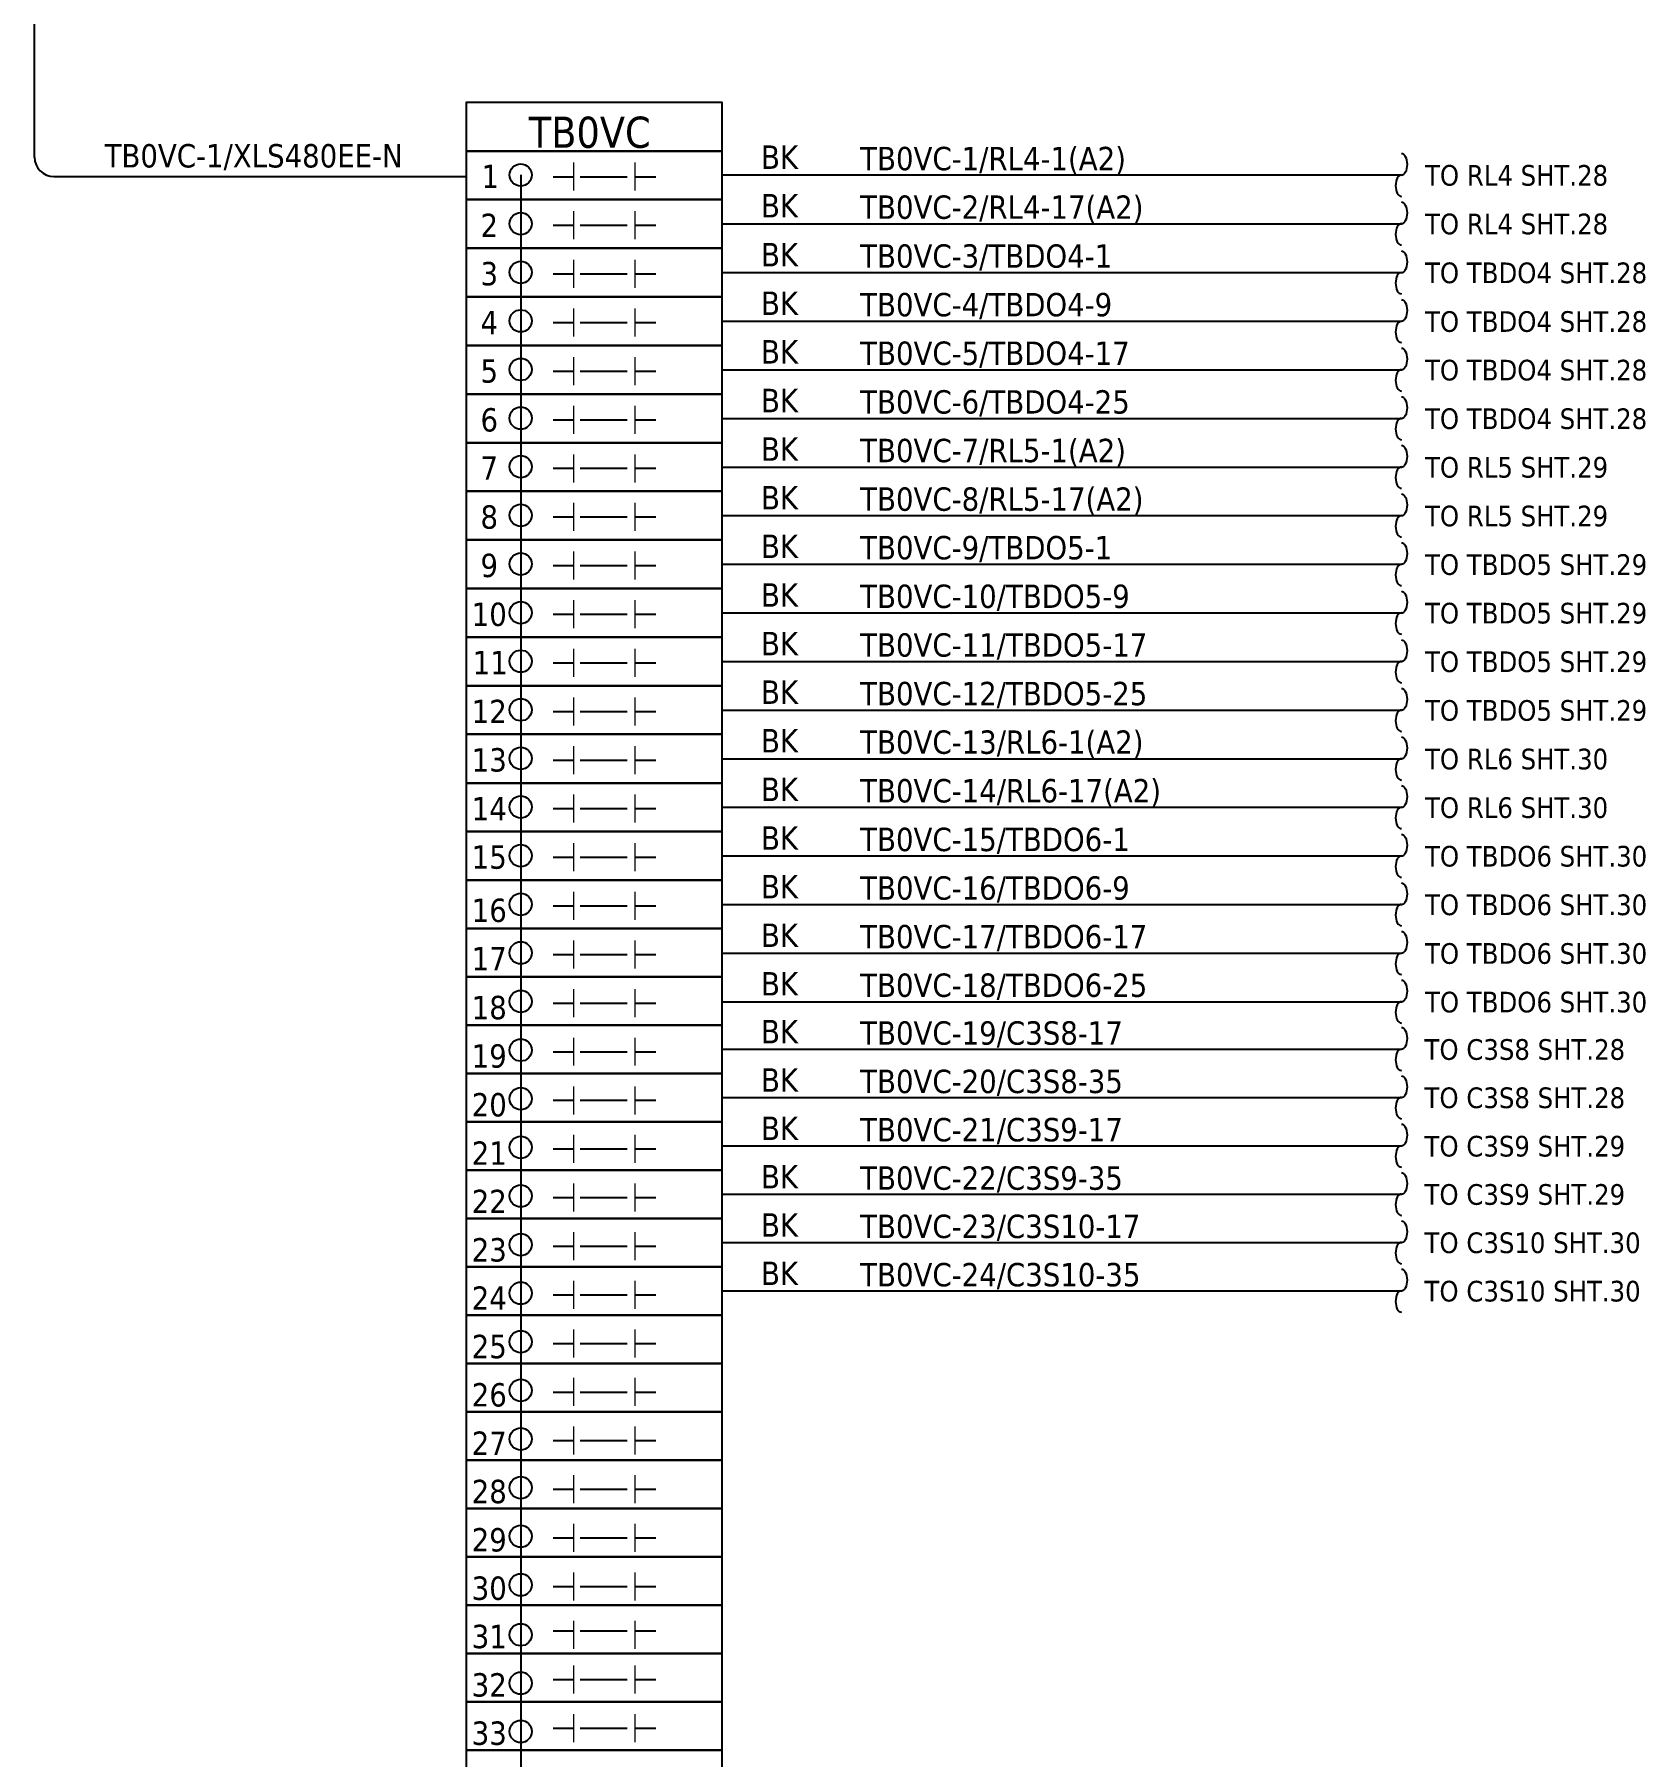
# Model space of a CAD drawing. Header units: millimetres. Extents: x 0 to 1792788, y -13 to 262234.
# Drawn here: x 404170 to 420447, y 202012 to 219413 of the extents above; entities that cross this region are included whole.
import ezdxf
from ezdxf.enums import TextEntityAlignment as Align

# ---------------------------------------------------------------- set-up
doc = ezdxf.new("R2010")
doc.units = ezdxf.units.MM
doc.layers.add('power', color=7, linetype='Continuous', lineweight=25)
doc.styles.add('Tahoma', font='')
doc.styles.get('Tahoma').set_extended_font_data('Tahoma')

msp = doc.modelspace()

# ---------------------------------------------------------------- linework, layer by layer
at = {"ltscale": 25.4}
msp.add_line((404170, 218173), (404170, 247037), dxfattribs=at)
at = {"lineweight": 9, "ltscale": 25.4}
for p, q in [((409618, 217835), (409618, 218118)), ((410240, 217835), (410240, 218118)), ((409618, 217344), (409618, 217626)), ((410240, 217344), (410240, 217626)), ((409618, 216852), (409618, 217135)), ((410240, 216852), (410240, 217135)), ((409618, 216361), (409618, 216644)), ((410240, 216361), (410240, 216644)), ((409618, 215870), (409618, 216153)), ((410240, 215870), (410240, 216153)), ((409618, 215379), (409618, 215661)), ((410240, 215379), (410240, 215661)), ((409618, 214887), (409618, 215170)), ((410240, 214887), (410240, 215170)), ((409618, 214396), (409618, 214679)), ((410240, 214396), (410240, 214679)), ((409618, 213905), (409618, 214188)), ((410240, 213905), (410240, 214188)), ((409618, 213414), (409618, 213697)), ((410240, 213414), (410240, 213697)), ((409618, 212922), (409618, 213205)), ((410240, 212922), (410240, 213205)), ((409618, 212431), (409618, 212714)), ((410240, 212431), (410240, 212714)), ((409618, 211940), (409618, 212223)), ((410240, 211940), (410240, 212223)), ((409618, 211449), (409618, 211732)), ((410240, 211449), (410240, 211732)), ((409618, 210958), (409618, 211240)), ((410240, 210958), (410240, 211240)), ((409618, 210466), (409618, 210749)), ((410240, 210466), (410240, 210749)), ((409618, 209975), (409618, 210258)), ((410240, 209975), (410240, 210258)), ((409618, 209484), (409618, 209767)), ((410240, 209484), (410240, 209767)), ((409618, 208993), (409618, 209275)), ((410240, 208993), (410240, 209275)), ((409618, 208501), (409618, 208784)), ((410240, 208501), (410240, 208784)), ((409618, 208010), (409618, 208293)), ((410240, 208010), (410240, 208293)), ((409618, 207519), (409618, 207802)), ((410240, 207519), (410240, 207802)), ((409618, 207028), (409618, 207310)), ((410240, 207028), (410240, 207310)), ((409618, 206536), (409618, 206819)), ((410240, 206536), (410240, 206819)), ((409618, 206045), (409618, 206328)), ((410240, 206045), (410240, 206328)), ((409618, 205554), (409618, 205837)), ((410240, 205554), (410240, 205837)), ((409618, 205063), (409618, 205346)), ((410240, 205063), (410240, 205346)), ((409618, 204572), (409618, 204854)), ((410240, 204572), (410240, 204854)), ((409618, 204080), (409618, 204363)), ((410240, 204080), (410240, 204363)), ((409618, 203589), (409618, 203872)), ((410240, 203589), (410240, 203872)), ((409618, 203101), (409618, 203383)), ((410240, 203101), (410240, 203383)), ((409618, 202648), (409618, 202931)), ((410240, 202648), (410240, 202931)), ((409618, 202157), (409618, 202440)), ((410240, 202157), (410240, 202440))]:
    msp.add_line(p, q, dxfattribs=at)
at = {"color": 7, "ltscale": 25.4}
for p, q in [((408532, 217976), (404367, 217976)), ((409410, 217976), (409618, 217976)), ((409683, 217976), (410157, 217976)), ((410240, 217976), (410448, 217976)), ((409410, 217485), (409618, 217485)), ((409683, 217485), (410157, 217485)), ((410240, 217485), (410448, 217485)), ((409410, 216994), (409618, 216994)), ((409683, 216994), (410157, 216994)), ((410240, 216994), (410448, 216994)), ((409410, 216502), (409618, 216502)), ((409683, 216502), (410157, 216502)), ((410240, 216502), (410448, 216502)), ((409410, 216011), (409618, 216011)), ((409683, 216011), (410157, 216011)), ((410240, 216011), (410448, 216011)), ((409410, 215520), (409618, 215520)), ((409683, 215520), (410157, 215520)), ((410240, 215520), (410448, 215520)), ((409410, 215029), (409618, 215029)), ((409683, 215029), (410157, 215029)), ((410240, 215029), (410448, 215029)), ((409410, 214538), (409618, 214538)), ((409683, 214538), (410157, 214538)), ((410240, 214538), (410448, 214538)), ((409410, 214046), (409618, 214046)), ((409683, 214046), (410157, 214046)), ((410240, 214046), (410448, 214046)), ((409410, 213555), (409618, 213555)), ((409683, 213555), (410157, 213555)), ((410240, 213555), (410448, 213555)), ((409410, 213064), (409618, 213064)), ((409683, 213064), (410157, 213064)), ((410240, 213064), (410448, 213064)), ((409410, 212573), (409618, 212573)), ((409683, 212573), (410157, 212573)), ((410240, 212573), (410448, 212573)), ((409410, 212081), (409618, 212081)), ((409683, 212081), (410157, 212081)), ((410240, 212081), (410448, 212081)), ((409410, 211590), (409618, 211590)), ((409683, 211590), (410157, 211590)), ((410240, 211590), (410448, 211590)), ((409410, 211099), (409618, 211099)), ((409683, 211099), (410157, 211099)), ((410240, 211099), (410448, 211099)), ((409410, 210608), (409618, 210608)), ((409683, 210608), (410157, 210608)), ((410240, 210608), (410448, 210608)), ((409410, 210116), (409618, 210116)), ((409683, 210116), (410157, 210116)), ((410240, 210116), (410448, 210116)), ((409410, 209625), (409618, 209625)), ((409683, 209625), (410157, 209625)), ((410240, 209625), (410448, 209625)), ((409410, 209134), (409618, 209134)), ((409683, 209134), (410157, 209134)), ((410240, 209134), (410448, 209134)), ((409410, 208643), (409618, 208643)), ((409683, 208643), (410157, 208643)), ((410240, 208643), (410448, 208643)), ((409410, 208152), (409618, 208152)), ((409683, 208152), (410157, 208152)), ((410240, 208152), (410448, 208152)), ((409410, 207660), (409618, 207660)), ((409683, 207660), (410157, 207660)), ((410240, 207660), (410448, 207660)), ((409410, 207169), (409618, 207169)), ((409683, 207169), (410157, 207169)), ((410240, 207169), (410448, 207169)), ((409410, 206678), (409618, 206678)), ((409683, 206678), (410157, 206678)), ((410240, 206678), (410448, 206678)), ((409410, 206187), (409618, 206187)), ((409683, 206187), (410157, 206187)), ((410240, 206187), (410448, 206187)), ((409410, 205695), (409618, 205695)), ((409683, 205695), (410157, 205695)), ((410240, 205695), (410448, 205695)), ((409410, 205204), (409618, 205204)), ((409683, 205204), (410157, 205204)), ((410240, 205204), (410448, 205204)), ((409410, 204713), (409618, 204713)), ((409683, 204713), (410157, 204713)), ((410240, 204713), (410448, 204713)), ((409410, 204222), (409618, 204222)), ((409683, 204222), (410157, 204222)), ((410240, 204222), (410448, 204222)), ((409410, 203730), (409618, 203730)), ((409683, 203730), (410157, 203730)), ((410240, 203730), (410448, 203730)), ((409410, 203281), (409618, 203281)), ((409683, 203281), (410157, 203281)), ((410240, 203281), (410448, 203281)), ((409410, 202790), (409618, 202790)), ((409683, 202790), (410157, 202790)), ((410240, 202790), (410448, 202790)), ((409410, 202298), (409618, 202298)), ((409683, 202298), (410157, 202298)), ((410240, 202298), (410448, 202298))]:
    msp.add_line(p, q, dxfattribs=at)
for points in [[(408532, 218235), (411118, 218235), (411118, 218727), (408532, 218727)], [(408532, 217744), (411118, 217744), (411118, 218235), (408532, 218235)], [(408532, 217253), (411118, 217253), (411118, 217744), (408532, 217744)], [(408532, 216762), (411118, 216762), (411118, 217253), (408532, 217253)], [(408532, 216270), (411118, 216270), (411118, 216762), (408532, 216762)], [(408532, 215779), (411118, 215779), (411118, 216270), (408532, 216270)], [(408532, 215288), (411118, 215288), (411118, 215779), (408532, 215779)], [(408532, 214797), (411118, 214797), (411118, 215288), (408532, 215288)], [(408532, 214306), (411118, 214306), (411118, 214797), (408532, 214797)], [(408532, 213814), (411118, 213814), (411118, 214306), (408532, 214306)], [(408532, 213323), (411118, 213323), (411118, 213814), (408532, 213814)], [(408532, 212832), (411118, 212832), (411118, 213323), (408532, 213323)], [(408532, 212341), (411118, 212341), (411118, 212832), (408532, 212832)], [(408532, 211849), (411118, 211849), (411118, 212341), (408532, 212341)], [(408532, 211358), (411118, 211358), (411118, 211849), (408532, 211849)], [(408532, 210867), (411118, 210867), (411118, 211358), (408532, 211358)], [(408532, 210378), (411118, 210378), (411118, 210867), (408532, 210867)], [(408532, 209890), (411118, 209890), (411118, 210378), (408532, 210378)], [(408532, 209402), (411118, 209402), (411118, 209890), (408532, 209890)], [(408532, 208913), (411118, 208913), (411118, 209402), (408532, 209402)], [(408532, 208425), (411118, 208425), (411118, 208913), (408532, 208913)], [(408532, 207936), (411118, 207936), (411118, 208425), (408532, 208425)], [(408532, 207448), (411118, 207448), (411118, 207936), (408532, 207936)], [(408532, 206959), (411118, 206959), (411118, 207448), (408532, 207448)], [(408532, 206471), (411118, 206471), (411118, 206959), (408532, 206959)], [(408532, 205982), (411118, 205982), (411118, 206471), (408532, 206471)], [(408532, 205494), (411118, 205494), (411118, 205982), (408532, 205982)], [(408532, 205005), (411118, 205005), (411118, 205494), (408532, 205494)], [(408532, 204517), (411118, 204517), (411118, 205005), (408532, 205005)], [(408532, 204029), (411118, 204029), (411118, 204517), (408532, 204517)], [(408532, 203540), (411118, 203540), (411118, 204029), (408532, 204029)], [(408532, 203052), (411118, 203052), (411118, 203540), (408532, 203540)], [(408532, 202563), (411118, 202563), (411118, 203052), (408532, 203052)], [(408532, 202075), (411118, 202075), (411118, 202563), (408532, 202563)], [(408532, 201586), (411118, 201586), (411118, 202075), (408532, 202075)]]:
    msp.add_lwpolyline(points, close=True, dxfattribs=at)
at = {"ltscale": 25.4}
msp.add_arc((404367, 218173), 196, 180, 270, dxfattribs=at)
at = {"layer": 'power', "color": 3, "ltscale": 25.4}
msp.add_line((409083, 217993), (409083, 193961), dxfattribs=at)
at = {"layer": 'power', "color": 7, "ltscale": 25.4}
for p, q in [((411118, 217993), (417981, 217993)), ((411118, 217501), (417981, 217501)), ((411118, 217007), (417981, 217007)), ((411118, 216516), (417981, 216516)), ((411118, 216025), (417981, 216025)), ((411118, 215534), (417981, 215534)), ((411118, 215042), (417981, 215042)), ((411118, 214551), (417981, 214551)), ((411118, 214060), (417981, 214060)), ((411118, 213569), (417981, 213569)), ((411118, 213077), (417981, 213077)), ((411118, 212586), (417981, 212586)), ((411118, 212095), (417981, 212095)), ((411118, 211604), (417981, 211604)), ((411118, 211113), (417981, 211113)), ((411118, 210621), (417981, 210621)), ((411118, 210130), (417981, 210130)), ((411118, 209639), (417981, 209639)), ((417981, 209157), (411118, 209157)), ((417981, 208669), (411118, 208669)), ((417981, 208180), (411118, 208180)), ((417981, 207692), (411118, 207692)), ((417981, 207203), (411118, 207203)), ((417981, 206715), (411118, 206715))]:
    msp.add_line(p, q, dxfattribs=at)
at = {"layer": 'power', "color": 3, "ltscale": 25.4}
for centre in [(409083, 217993), (409083, 217501), (409083, 217010), (409083, 216519), (409083, 216028), (409083, 215536), (409083, 215045), (409083, 214554), (409083, 214063), (409083, 213571), (409083, 213080), (409083, 212589), (409083, 212098), (409083, 211607), (409083, 211115), (409083, 210624), (409083, 210133), (409083, 209642), (409083, 209150), (409083, 208659), (409083, 208168), (409083, 207677), (409083, 207185), (409083, 206694), (409083, 206203), (409083, 205712), (409083, 205221), (409083, 204729), (409083, 204238), (409083, 203747)]:
    msp.add_circle(centre, 112, dxfattribs=at)
at = {"layer": 'power', "color": 3, "linetype": 'Continuous', "ltscale": 25.4}
for centre in [(409083, 203242), (409083, 202753), (409083, 202265)]:
    msp.add_circle(centre, 112, dxfattribs=at)
at = {"layer": 'power', "color": 7, "ltscale": 25.4}
for centre, major_axis in [((417981, 218100), (0, 108)), ((417981, 217885), (0, -108)), ((417981, 217609), (0, 108)), ((417981, 217394), (0, -108)), ((417981, 217115), (0, 108)), ((417981, 216900), (0, -108)), ((417981, 216624), (0, 108)), ((417981, 216408), (0, -108)), ((417981, 216133), (0, 108)), ((417981, 215917), (0, -108)), ((417981, 215641), (0, 108)), ((417981, 215426), (0, -108)), ((417981, 215150), (0, 108)), ((417981, 214935), (0, -108)), ((417981, 214659), (0, 108)), ((417981, 214443), (0, -108)), ((417981, 214168), (0, 108)), ((417981, 213952), (0, -108)), ((417981, 213676), (0, 108)), ((417981, 213461), (0, -108)), ((417981, 213185), (0, 108)), ((417981, 212970), (0, -108)), ((417981, 212694), (0, 108)), ((417981, 212478), (0, -108)), ((417981, 212203), (0, 108)), ((417981, 211987), (0, -108)), ((417981, 211712), (0, 108)), ((417981, 211496), (0, -108)), ((417981, 211220), (0, 108)), ((417981, 211005), (0, -108)), ((417981, 210729), (0, 108)), ((417981, 210514), (0, -108)), ((417981, 210238), (0, 108)), ((417981, 210022), (0, -108)), ((417981, 209747), (0, 108)), ((417981, 209531), (0, -108)), ((417981, 209268), (0, 108)), ((417981, 209052), (0, -108)), ((417981, 208779), (0, 108)), ((417981, 208564), (0, -108)), ((417981, 208291), (0, 108)), ((417981, 208075), (0, -108)), ((417981, 207802), (0, 108)), ((417981, 207587), (0, -108)), ((417981, 207314), (0, 108)), ((417981, 207099), (0, -108)), ((417981, 206826), (0, 108)), ((417981, 206610), (0, -108))]:
    msp.add_ellipse(centre, major_axis=major_axis, ratio=0.550167, start_param=3.141593, end_param=6.283185, dxfattribs=at)

# ---------------------------------------------------------------- texts
at = {"layer": 'power', "color": 7, "style": 'Tahoma'}
for s, height, p in [('TB0VC', 314.9, (409780, 218425)), ('1', 236, (408775, 217978)), ('2', 236, (408765, 217484)), ('3', 236, (408765, 216996)), ('4', 236, (408765, 216502)), ('5', 236, (408765, 216013)), ('6', 236, (408765, 215519)), ('7', 236, (408765, 215031)), ('8', 236, (408765, 214537)), ('9', 236, (408765, 214048)), ('10', 236.2, (408765, 213554)), ('11', 236.2, (408775, 213066)), ('12', 236.2, (408765, 212572)), ('13', 236.2, (408765, 212083)), ('14', 236.2, (408765, 211589)), ('15', 236.2, (408765, 211101)), ('16', 236.2, (408765, 210563)), ('17', 236.2, (408765, 210074)), ('18', 236.2, (408765, 209580)), ('19', 236.2, (408765, 209091)), ('20', 236.2, (408765, 208598)), ('21', 236.2, (408765, 208109)), ('22', 236.2, (408765, 207621)), ('23', 236.2, (408765, 207132)), ('24', 236.2, (408765, 206644)), ('25', 236.2, (408765, 206155)), ('26', 236.2, (408765, 205667)), ('27', 236.2, (408765, 205178)), ('28', 236.2, (408765, 204690)), ('29', 236.2, (408765, 204202)), ('30', 236.2, (408765, 203713)), ('31', 236.2, (408765, 203225)), ('32', 236.2, (408765, 202736)), ('33', 236.2, (408765, 202248))]:
    msp.add_text(s, height=height, dxfattribs=at).set_placement(p, align=Align.MIDDLE_CENTER)
msp.add_text('TB0VC-1/XLS480EE-N', height=236.17, dxfattribs=at).set_placement((407890, 218069), align=Align.RIGHT)
for s, height, p in [('BK', 236.2, (411511, 218055)), ('TB0VC-1/RL4-1(A2)', 236.17, (412513, 218041)), ('TO RL4 SHT.28', 208.82, (418219, 217885)), ('BK', 236.2, (411511, 217564)), ('TB0VC-2/RL4-17(A2)', 236.17, (412513, 217550)), ('TO RL4 SHT.28', 208.82, (418219, 217394)), ('BK', 236.2, (411511, 217070)), ('TB0VC-3/TBDO4-1', 236.17, (412513, 217056)), ('TO TBDO4 SHT.28', 208.82, (418219, 216900)), ('BK', 236.2, (411511, 216579)), ('TB0VC-4/TBDO4-9', 236.17, (412513, 216565)), ('TO TBDO4 SHT.28', 208.82, (418219, 216408)), ('BK', 236.2, (411511, 216088)), ('TB0VC-5/TBDO4-17', 236.17, (412513, 216074)), ('TO TBDO4 SHT.28', 208.82, (418219, 215917)), ('BK', 236.2, (411511, 215596)), ('TB0VC-6/TBDO4-25', 236.17, (412513, 215582)), ('TO TBDO4 SHT.28', 208.82, (418219, 215426)), ('BK', 236.2, (411511, 215105)), ('TB0VC-7/RL5-1(A2)', 236.17, (412513, 215091)), ('TO RL5 SHT.29', 208.82, (418219, 214935)), ('BK', 236.2, (411511, 214614)), ('TB0VC-8/RL5-17(A2)', 236.17, (412513, 214600)), ('TO RL5 SHT.29', 208.82, (418219, 214443)), ('BK', 236.2, (411511, 214123)), ('TB0VC-9/TBDO5-1', 236.17, (412513, 214109)), ('TO TBDO5 SHT.29', 208.82, (418219, 213952)), ('BK', 236.2, (411511, 213631)), ('TB0VC-10/TBDO5-9', 236.17, (412513, 213618)), ('TO TBDO5 SHT.29', 208.82, (418219, 213461)), ('BK', 236.2, (411511, 213140)), ('TB0VC-11/TBDO5-17', 236.17, (412513, 213126)), ('TO TBDO5 SHT.29', 208.82, (418219, 212970)), ('BK', 236.2, (411511, 212649)), ('TB0VC-12/TBDO5-25', 236.17, (412513, 212635)), ('TO TBDO5 SHT.29', 208.82, (418219, 212478)), ('BK', 236.2, (411511, 212158)), ('TB0VC-13/RL6-1(A2)', 236.17, (412513, 212144)), ('TO RL6 SHT.30', 208.82, (418219, 211987)), ('BK', 236.2, (411511, 211667)), ('TB0VC-14/RL6-17(A2)', 236.17, (412513, 211653)), ('TO RL6 SHT.30', 208.82, (418219, 211496)), ('BK', 236.2, (411511, 211175)), ('TB0VC-15/TBDO6-1', 236.17, (412513, 211161)), ('TO TBDO6 SHT.30', 208.82, (418219, 211005)), ('BK', 236.2, (411511, 210684)), ('TB0VC-16/TBDO6-9', 236.17, (412513, 210670)), ('TO TBDO6 SHT.30', 208.82, (418219, 210514)), ('BK', 236.2, (411511, 210193)), ('TB0VC-17/TBDO6-17', 236.17, (412513, 210179)), ('TO TBDO6 SHT.30', 208.82, (418219, 210022)), ('BK', 236.2, (411511, 209702)), ('TB0VC-18/TBDO6-25', 236.17, (412513, 209688)), ('TO TBDO6 SHT.30', 208.82, (418219, 209531)), ('BK', 236.2, (411511, 209219)), ('TB0VC-19/C3S8-17', 236.17, (412513, 209205)), ('TO C3S8 SHT.28', 208.82, (418214, 209052)), ('BK', 236.2, (411511, 208730)), ('TB0VC-20/C3S8-35', 236.17, (412513, 208716)), ('TO C3S8 SHT.28', 208.82, (418214, 208564)), ('BK', 236.2, (411511, 208242)), ('TB0VC-21/C3S9-17', 236.17, (412513, 208228)), ('TO C3S9 SHT.29', 208.82, (418214, 208075)), ('BK', 236.2, (411511, 207753)), ('TB0VC-22/C3S9-35', 236.17, (412513, 207739)), ('TO C3S9 SHT.29', 208.82, (418214, 207587)), ('BK', 236.2, (411511, 207265)), ('TB0VC-23/C3S10-17', 236.17, (412513, 207251)), ('TO C3S10 SHT.30', 208.82, (418214, 207099)), ('BK', 236.2, (411511, 206776)), ('TB0VC-24/C3S10-35', 236.17, (412513, 206763)), ('TO C3S10 SHT.30', 208.82, (418214, 206610))]:
    msp.add_text(s, height=height, dxfattribs=at).set_placement(p)

doc.saveas('drawing.dxf')
